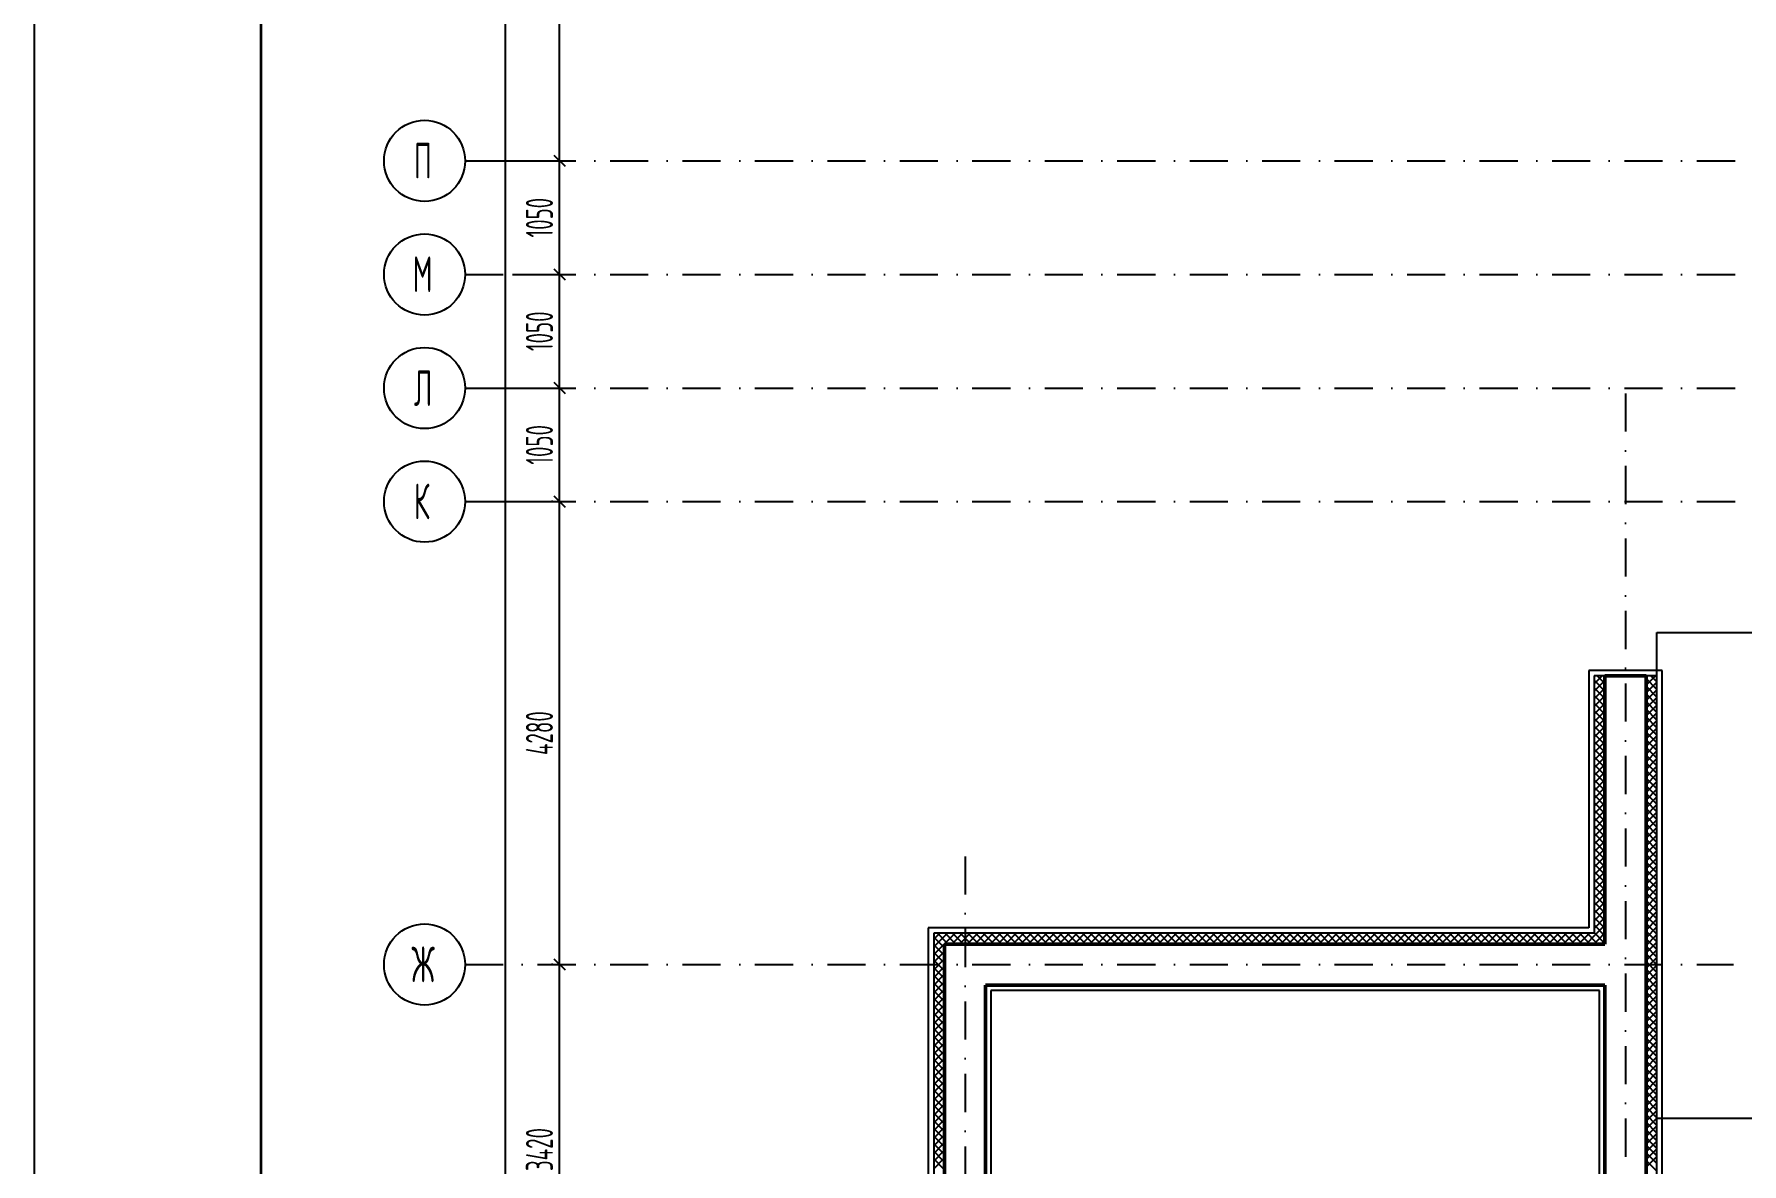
# Model space of a CAD drawing. Extents: x -1560602 to 321118, y -2308202 to -430103.
# Drawn here: x -1560602 to -1544803, y -2116617 to -2106174 of the extents above; entities that cross this region are included whole.
import ezdxf

# ---------------------------------------------------------------- set-up
doc = ezdxf.new("R2010")
doc.units = 0
doc.header["$MEASUREMENT"] = 0
doc.header["$PDSIZE"] = -5
doc.linetypes.add('Dot & Dashed', pattern=[670.277762, 352.777767, -176.388884, 0, -141.111112])
doc.linetypes.add('Штрихпунктирная', pattern=[0.670278, 0.352778, -0.176389, 0, -0.141111])
doc.layers.get('0').update_dxf_attribs({"color": 255, "linetype": 'CONTINUOUS'})
doc.layers.get('Defpoints').update_dxf_attribs({"linetype": 'CONTINUOUS'})
for name, color, linetype in [('Оси', 253, 'Dot & Dashed'), ('отделка', 240, 'CONTINUOUS'), ('РАЗМЕРЫ', 255, 'CONTINUOUS'), ('Утеплитель', 6, 'CONTINUOUS')]:
    doc.layers.add(name, color=color, linetype=linetype)
doc.layers.add('стены', color=5, linetype='CONTINUOUS', lineweight=50)
doc.styles.add('GOST 2.304', font='CS_Gost2304.shx', dxfattribs={"width": 0.7})
doc.styles.get("Standard").update_dxf_attribs({"font": 'spds.shx', "width": 0.7, "height": 250})
doc.styles.add('СГЕНЕРИР_СТИЛЬ_1', font='')
doc.styles.get('СГЕНЕРИР_СТИЛЬ_1').set_extended_font_data('GOST_type_A')
doc.dimstyles.new('SPDS', dxfattribs={"dimscale": 100, "dimtxt": 2.5, "dimasz": 1, "dimexe": 0.75, "dimexo": 0.625, "dimtad": 1, "dimdec": 0, "dimtxsty": 'GOST 2.304', "dimblk": 'OBLIQUE', "dimcen": 2.5, "dimdle": 1, "dimadec": 0, "dimazin": 2, "dimtfac": 0.75, "dimtdec": 0, "dimtmove": 0, "dimatfit": 0, "dimfxl": 1, "dimtolj": 1, "dimarcsym": 1})

# ---------------------------------------------------------------- blocks, each defined once
blk = doc.blocks.new('_Oblique')
at = {"color": 0, "linetype": 'ByBlock', "lineweight": -2}
blk.add_line((-0.5, -0.5), (0.5, 0.5), dxfattribs=at)
blk = doc.blocks.new('*D344')
at = {"layer": 'Defpoints', "color": 0, "transparency": 16777216}
for p in [(-1555740, -2114775), (-1555740, -2114775), (-1555740, -2118195)]:
    blk.add_point(p, dxfattribs=at)
at = {"layer": 'РАЗМЕРЫ', "color": 0, "lineweight": -2, "transparency": 16777216}
for p, q in [((-1555740, -2118295), (-1555740, -2114675)), ((-1555802, -2114775), (-1555815, -2114775)), ((-1555802, -2118195), (-1555815, -2118195))]:
    blk.add_line(p, q, dxfattribs=at)
at = {"layer": 'РАЗМЕРЫ', "color": 0, "lineweight": -2, "transparency": 16777216, "xscale": 100, "yscale": 100, "zscale": 100}
for p, rotation in [((-1555740, -2114775), 90), ((-1555740, -2118195), 270)]:
    blk.add_blockref('_Oblique', p, dxfattribs=dict(at, rotation=rotation))
at = {"layer": 'РАЗМЕРЫ', "color": 0, "transparency": 16777216, "insert": (-1555927, -2116485), "char_height": 250, "attachment_point": 5, "rotation": 90, "style": 'GOST 2.304'}
blk.add_mtext('\\A1;3420', dxfattribs=at)
blk = doc.blocks.new('*D345')
at = {"layer": 'Defpoints', "color": 0, "transparency": 16777216}
for p in [(-1555740, -2110495), (-1555740, -2110495), (-1555740, -2114775)]:
    blk.add_point(p, dxfattribs=at)
at = {"layer": 'РАЗМЕРЫ', "color": 0, "lineweight": -2, "transparency": 16777216}
for p, q in [((-1555740, -2114875), (-1555740, -2110395)), ((-1555802, -2110495), (-1555815, -2110495)), ((-1555802, -2114775), (-1555815, -2114775))]:
    blk.add_line(p, q, dxfattribs=at)
at = {"layer": 'РАЗМЕРЫ', "color": 0, "lineweight": -2, "transparency": 16777216, "xscale": 100, "yscale": 100, "zscale": 100}
for p, rotation in [((-1555740, -2110495), 90), ((-1555740, -2114775), 270)]:
    blk.add_blockref('_Oblique', p, dxfattribs=dict(at, rotation=rotation))
at = {"layer": 'РАЗМЕРЫ', "color": 0, "transparency": 16777216, "insert": (-1555927, -2112635), "char_height": 250, "attachment_point": 5, "rotation": 90, "style": 'GOST 2.304'}
blk.add_mtext('\\A1;4280', dxfattribs=at)
blk = doc.blocks.new('*D346')
at = {"layer": 'Defpoints', "color": 0, "transparency": 16777216}
for p in [(-1556240, -2076465), (-1556240, -2076465), (-1556240, -2127925)]:
    blk.add_point(p, dxfattribs=at)
at = {"layer": 'РАЗМЕРЫ', "color": 0, "lineweight": -2, "transparency": 16777216}
for p, q in [((-1556240, -2128025), (-1556240, -2076365)), ((-1556177, -2076465), (-1556165, -2076465)), ((-1556302, -2127925), (-1556315, -2127925))]:
    blk.add_line(p, q, dxfattribs=at)
at = {"layer": 'РАЗМЕРЫ', "color": 0, "lineweight": -2, "transparency": 16777216, "xscale": 100, "yscale": 100, "zscale": 100}
for p, rotation in [((-1556240, -2076465), 90), ((-1556240, -2127925), 270)]:
    blk.add_blockref('_Oblique', p, dxfattribs=dict(at, rotation=rotation))
at = {"layer": 'РАЗМЕРЫ', "color": 0, "transparency": 16777216, "insert": (-1556427, -2102195), "char_height": 250, "attachment_point": 5, "rotation": 90, "style": 'GOST 2.304'}
blk.add_mtext('\\A1;51460', dxfattribs=at)
blk = doc.blocks.new('*D347')
at = {"layer": 'Defpoints', "color": 0, "transparency": 16777216}
for p in [(-1556614, -2109445), (-1555740, -2109445), (-1556614, -2110495)]:
    blk.add_point(p, dxfattribs=at)
at = {"layer": 'отделка', "color": 0, "lineweight": -2, "transparency": 16777216}
for p, q in [((-1556552, -2109445), (-1555665, -2109445)), ((-1555740, -2110595), (-1555740, -2109345)), ((-1556552, -2110495), (-1555665, -2110495))]:
    blk.add_line(p, q, dxfattribs=at)
at = {"layer": 'отделка', "color": 0, "lineweight": -2, "transparency": 16777216, "xscale": 100, "yscale": 100, "zscale": 100}
for p, rotation in [((-1555740, -2109445), 90), ((-1555740, -2110495), 270)]:
    blk.add_blockref('_Oblique', p, dxfattribs=dict(at, rotation=rotation))
at = {"layer": 'отделка', "color": 0, "transparency": 16777216, "insert": (-1555927, -2109970), "char_height": 250, "attachment_point": 5, "rotation": 90, "style": 'GOST 2.304'}
blk.add_mtext('\\A1;1050', dxfattribs=at)
blk = doc.blocks.new('*D348')
at = {"layer": 'Defpoints', "color": 0, "transparency": 16777216}
for p in [(-1556240, -2108395), (-1555740, -2108395), (-1556240, -2109445)]:
    blk.add_point(p, dxfattribs=at)
at = {"layer": 'отделка', "color": 0, "lineweight": -2, "transparency": 16777216}
for p, q in [((-1555740, -2109545), (-1555740, -2108295)), ((-1556177, -2108395), (-1555665, -2108395)), ((-1556177, -2109445), (-1555665, -2109445))]:
    blk.add_line(p, q, dxfattribs=at)
at = {"layer": 'отделка', "color": 0, "lineweight": -2, "transparency": 16777216, "xscale": 100, "yscale": 100, "zscale": 100}
for p, rotation in [((-1555740, -2108395), 90), ((-1555740, -2109445), 270)]:
    blk.add_blockref('_Oblique', p, dxfattribs=dict(at, rotation=rotation))
at = {"layer": 'отделка', "color": 0, "transparency": 16777216, "insert": (-1555927, -2108920), "char_height": 250, "attachment_point": 5, "rotation": 90, "style": 'GOST 2.304'}
blk.add_mtext('\\A1;1050', dxfattribs=at)
blk = doc.blocks.new('*D349')
at = {"layer": 'Defpoints', "color": 0, "transparency": 16777216}
for p in [(-1556240, -2107345), (-1555740, -2107345), (-1556240, -2108395)]:
    blk.add_point(p, dxfattribs=at)
at = {"layer": 'отделка', "color": 0, "lineweight": -2, "transparency": 16777216}
for p, q in [((-1555740, -2108495), (-1555740, -2107245)), ((-1556177, -2107345), (-1555665, -2107345)), ((-1556177, -2108395), (-1555665, -2108395))]:
    blk.add_line(p, q, dxfattribs=at)
at = {"layer": 'отделка', "color": 0, "lineweight": -2, "transparency": 16777216, "xscale": 100, "yscale": 100, "zscale": 100}
for p, rotation in [((-1555740, -2107345), 90), ((-1555740, -2108395), 270)]:
    blk.add_blockref('_Oblique', p, dxfattribs=dict(at, rotation=rotation))
at = {"layer": 'отделка', "color": 0, "transparency": 16777216, "insert": (-1555927, -2107870), "char_height": 250, "attachment_point": 5, "rotation": 90, "style": 'GOST 2.304'}
blk.add_mtext('\\A1;1050', dxfattribs=at)
blk = doc.blocks.new('*D350')
at = {"layer": 'Defpoints', "color": 0, "transparency": 16777216}
for p in [(-1556614, -2076465), (-1555740, -2076465), (-1556614, -2107345)]:
    blk.add_point(p, dxfattribs=at)
at = {"layer": 'отделка', "color": 0, "lineweight": -2, "transparency": 16777216}
for p, q in [((-1556552, -2076465), (-1555665, -2076465)), ((-1555740, -2107445), (-1555740, -2076365)), ((-1556552, -2107345), (-1555665, -2107345))]:
    blk.add_line(p, q, dxfattribs=at)
at = {"layer": 'отделка', "color": 0, "lineweight": -2, "transparency": 16777216, "xscale": 100, "yscale": 100, "zscale": 100}
for p, rotation in [((-1555740, -2076465), 90), ((-1555740, -2107345), 270)]:
    blk.add_blockref('_Oblique', p, dxfattribs=dict(at, rotation=rotation))
at = {"layer": 'отделка', "color": 0, "transparency": 16777216, "insert": (-1555927, -2091905), "char_height": 250, "attachment_point": 5, "rotation": 90, "style": 'GOST 2.304'}
blk.add_mtext('\\A1;30880', dxfattribs=at)

msp = doc.modelspace()

# ---------------------------------------------------------------- linework, layer by layer
at = {"color": 0, "lineweight": 35, "ltscale": 100}
msp.add_line((-1558501.6, -2146617.3), (-1558501.6, -2073990.4), dxfattribs=at)
at = {"color": 0, "ltscale": 100}
for p, q in [((-1545589.3, -2112104.8), (-1545589.3, -2111704.8)), ((-1545589.3, -2111704.8), (-1541869.3, -2111704.8)), ((-1545589.3, -2112054.8), (-1546219.3, -2112054.8)), ((-1546219.3, -2112054.8), (-1546219.3, -2114434.8)), ((-1545539.3, -2112054.8), (-1545589.3, -2112054.8)), ((-1545539.3, -2124514.8), (-1545539.3, -2112054.8)), ((-1546219.3, -2114434.8), (-1552329.3, -2114434.8)), ((-1552329.3, -2114434.8), (-1552329.3, -2124514.8)), ((-1546119.3, -2115014.8), (-1551749.3, -2115014.8)), ((-1551749.3, -2115014.8), (-1551749.3, -2123934.8)), ((-1546119.3, -2123934.8), (-1546119.3, -2115014.8)), ((-1545589.3, -2116194.8), (-1541869.3, -2116194.8))]:
    msp.add_line(p, q, dxfattribs=at)
at = {"layer": 'Defpoints', "color": 0, "linetype": 'Continuous', "ltscale": 100}
msp.add_line((-1560601.6, -2073490.4), (-1560601.6, -2147148.6), dxfattribs=at)
at = {"layer": 'Оси', "color": 0, "linetype": 'Штрихпунктирная', "lineweight": -3, "ltscale": 1000}
for p, q in [((-1556614.6, -2107344.8), (-1508549.3, -2107344.8)), ((-1556614.6, -2108394.8), (-1497159.3, -2108394.8)), ((-1556614.6, -2109444.8), (-1497159.3, -2109444.8)), ((-1545879.3, -2109494.8), (-1545879.3, -2132549.8)), ((-1556614.6, -2110494.8), (-1497159.3, -2110494.8)), ((-1551989.3, -2113774.8), (-1551989.3, -2132549.8)), ((-1556614.6, -2114774.8), (-1544879.3, -2114774.8))]:
    msp.add_line(p, q, dxfattribs=at)
at = {"layer": 'Оси', "color": 0, "linetype": 'Continuous', "ltscale": 100}
for centre in [(-1556989.5, -2107344.8), (-1556989.5, -2108394.8), (-1556989.5, -2109444.8), (-1556989.5, -2110494.8), (-1556989.6, -2114774.8)]:
    msp.add_circle(centre, 375, dxfattribs=at)
at = {"layer": 'стены', "color": 0, "ltscale": 100}
for p, q in [((-1546069.3, -2112274.8), (-1546069.3, -2112104.8)), ((-1545689.3, -2112104.8), (-1546069.3, -2112104.8)), ((-1545689.3, -2112274.8), (-1545689.3, -2112104.8)), ((-1546069.3, -2112274.8), (-1546069.3, -2114584.8)), ((-1545689.3, -2114964.8), (-1545689.3, -2112274.8)), ((-1546459.3, -2114584.8), (-1552179.3, -2114584.8)), ((-1552179.3, -2114584.8), (-1552179.3, -2124364.8)), ((-1546069.3, -2114584.8), (-1546459.3, -2114584.8)), ((-1551799.3, -2114964.8), (-1546459.3, -2114964.8)), ((-1551799.3, -2120824.8), (-1551799.3, -2114964.8)), ((-1546459.3, -2114964.8), (-1546069.3, -2114964.8)), ((-1546069.3, -2114964.8), (-1546069.3, -2116444.8)), ((-1545689.3, -2116444.8), (-1545689.3, -2114964.8)), ((-1546069.3, -2116444.8), (-1546069.3, -2119034.8)), ((-1545689.3, -2119034.8), (-1545689.3, -2116444.8))]:
    msp.add_line(p, q, dxfattribs=at)
at = {"layer": 'Утеплитель', "color": 0, "ltscale": 100}
for p, q in [((-1546169.3, -2112104.8), (-1546169.3, -2112274.8)), ((-1546069.3, -2112104.8), (-1546169.3, -2112104.8)), ((-1546169.3, -2112107.5), (-1546166.6, -2112104.8)), ((-1546169.3, -2112178.2), (-1546095.9, -2112104.8)), ((-1546069.3, -2112246.3), (-1546169.3, -2112146.3)), ((-1546169.3, -2112248.9), (-1546069.3, -2112148.9)), ((-1546069.3, -2112175.6), (-1546140.1, -2112104.8)), ((-1546069.3, -2112104.9), (-1546069.4, -2112104.8)), ((-1545589.3, -2112104.8), (-1545689.3, -2112104.8)), ((-1545689.3, -2112122.5), (-1545671.7, -2112104.8)), ((-1545689.3, -2112193.2), (-1545600.9, -2112104.8)), ((-1545589.3, -2112231.3), (-1545689.3, -2112131.3)), ((-1545689.3, -2112263.9), (-1545589.3, -2112163.9)), ((-1545589.3, -2112160.6), (-1545645.2, -2112104.8)), ((-1545589.3, -2120734.8), (-1545589.3, -2112104.8)), ((-1545589.3, -2112274.8), (-1545589.3, -2112104.8)), ((-1546111.5, -2112274.8), (-1546169.3, -2112217)), ((-1546169.3, -2112274.8), (-1546169.3, -2114484.8)), ((-1546169.3, -2112319.6), (-1546124.5, -2112274.8)), ((-1546069.3, -2112387.7), (-1546169.3, -2112287.7)), ((-1546169.3, -2112390.3), (-1546069.3, -2112290.3)), ((-1546124.5, -2112274.8), (-1546069.3, -2112219.6)), ((-1546069.3, -2112317), (-1546111.5, -2112274.8)), ((-1545589.3, -2112302.1), (-1545689.3, -2112202.1)), ((-1545689.3, -2112334.6), (-1545589.3, -2112234.6)), ((-1545589.3, -2112372.8), (-1545689.3, -2112272.8)), ((-1545689.3, -2112405.3), (-1545589.3, -2112305.3)), ((-1546069.3, -2112458.5), (-1546169.3, -2112358.5)), ((-1546169.3, -2112461), (-1546069.3, -2112361)), ((-1546069.3, -2112529.2), (-1546169.3, -2112429.2)), ((-1546169.3, -2112531.8), (-1546069.3, -2112431.8)), ((-1545589.3, -2112443.5), (-1545689.3, -2112343.5)), ((-1545689.3, -2112476), (-1545589.3, -2112376)), ((-1545589.3, -2112514.2), (-1545689.3, -2112414.2)), ((-1545689.3, -2112546.7), (-1545589.3, -2112446.7)), ((-1545589.3, -2112584.9), (-1545689.3, -2112484.9)), ((-1546069.3, -2112599.9), (-1546169.3, -2112499.9)), ((-1546169.3, -2112602.5), (-1546069.3, -2112502.5)), ((-1546069.3, -2112670.6), (-1546169.3, -2112570.6)), ((-1546169.3, -2112673.2), (-1546069.3, -2112573.2)), ((-1546069.3, -2112741.3), (-1546169.3, -2112641.3)), ((-1546169.3, -2112743.9), (-1546069.3, -2112643.9)), ((-1545689.3, -2112617.4), (-1545589.3, -2112517.4)), ((-1545589.3, -2112655.6), (-1545689.3, -2112555.6)), ((-1545689.3, -2112688.1), (-1545589.3, -2112588.1)), ((-1545589.3, -2112726.3), (-1545689.3, -2112626.3)), ((-1546069.3, -2112812), (-1546169.3, -2112712)), ((-1546169.3, -2112814.6), (-1546069.3, -2112714.6)), ((-1546069.3, -2112882.7), (-1546169.3, -2112782.7)), ((-1546169.3, -2112885.3), (-1546069.3, -2112785.3)), ((-1545689.3, -2112758.9), (-1545589.3, -2112658.9)), ((-1545589.3, -2112797), (-1545689.3, -2112697)), ((-1545689.3, -2112829.6), (-1545589.3, -2112729.6)), ((-1545589.3, -2112867.7), (-1545689.3, -2112767.7)), ((-1545689.3, -2112900.3), (-1545589.3, -2112800.3)), ((-1546069.3, -2112953.4), (-1546169.3, -2112853.4)), ((-1546169.3, -2112956), (-1546069.3, -2112856)), ((-1546069.3, -2113024.1), (-1546169.3, -2112924.1)), ((-1546169.3, -2113026.7), (-1546069.3, -2112926.7)), ((-1545589.3, -2112938.5), (-1545689.3, -2112838.5)), ((-1545689.3, -2112971), (-1545589.3, -2112871)), ((-1545589.3, -2113009.2), (-1545689.3, -2112909.2)), ((-1545689.3, -2113041.7), (-1545589.3, -2112941.7)), ((-1546069.3, -2113094.9), (-1546169.3, -2112994.9)), ((-1546169.3, -2113097.4), (-1546069.3, -2112997.4)), ((-1546069.3, -2113165.6), (-1546169.3, -2113065.6)), ((-1546169.3, -2113168.1), (-1546069.3, -2113068.1)), ((-1545589.3, -2113079.9), (-1545689.3, -2112979.9)), ((-1545689.3, -2113112.4), (-1545589.3, -2113012.4)), ((-1545589.3, -2113150.6), (-1545689.3, -2113050.6)), ((-1545689.3, -2113183.1), (-1545589.3, -2113083.1)), ((-1546069.3, -2113236.3), (-1546169.3, -2113136.3)), ((-1546169.3, -2113238.9), (-1546069.3, -2113138.9)), ((-1546069.3, -2113307), (-1546169.3, -2113207)), ((-1546169.3, -2113309.6), (-1546069.3, -2113209.6)), ((-1545589.3, -2113221.3), (-1545689.3, -2113121.3)), ((-1545689.3, -2113253.8), (-1545589.3, -2113153.8)), ((-1545589.3, -2113292), (-1545689.3, -2113192)), ((-1545689.3, -2113324.5), (-1545589.3, -2113224.5)), ((-1545589.3, -2113362.7), (-1545689.3, -2113262.7)), ((-1546069.3, -2113377.7), (-1546169.3, -2113277.7)), ((-1546169.3, -2113380.3), (-1546069.3, -2113280.3)), ((-1546069.3, -2113448.4), (-1546169.3, -2113348.4)), ((-1546169.3, -2113451), (-1546069.3, -2113351)), ((-1546069.3, -2113519.1), (-1546169.3, -2113419.1)), ((-1546169.3, -2113521.7), (-1546069.3, -2113421.7)), ((-1545689.3, -2113395.3), (-1545589.3, -2113295.3)), ((-1545589.3, -2113433.4), (-1545689.3, -2113333.4)), ((-1545689.3, -2113466), (-1545589.3, -2113366)), ((-1545589.3, -2113504.1), (-1545689.3, -2113404.1)), ((-1546069.3, -2113589.8), (-1546169.3, -2113489.8)), ((-1546169.3, -2113592.4), (-1546069.3, -2113492.4)), ((-1546069.3, -2113660.5), (-1546169.3, -2113560.5)), ((-1546169.3, -2113663.1), (-1546069.3, -2113563.1)), ((-1545689.3, -2113536.7), (-1545589.3, -2113436.7)), ((-1545589.3, -2113574.9), (-1545689.3, -2113474.9)), ((-1545689.3, -2113607.4), (-1545589.3, -2113507.4)), ((-1545589.3, -2113645.6), (-1545689.3, -2113545.6)), ((-1545689.3, -2113678.1), (-1545589.3, -2113578.1)), ((-1546069.3, -2113731.2), (-1546169.3, -2113631.2)), ((-1546169.3, -2113733.8), (-1546069.3, -2113633.8)), ((-1546069.3, -2113802), (-1546169.3, -2113702)), ((-1546169.3, -2113804.5), (-1546069.3, -2113704.5)), ((-1545589.3, -2113716.3), (-1545689.3, -2113616.3)), ((-1545689.3, -2113748.8), (-1545589.3, -2113648.8)), ((-1545589.3, -2113787), (-1545689.3, -2113687)), ((-1545689.3, -2113819.5), (-1545589.3, -2113719.5)), ((-1546069.3, -2113872.7), (-1546169.3, -2113772.7)), ((-1546169.3, -2113875.3), (-1546069.3, -2113775.3)), ((-1546069.3, -2113943.4), (-1546169.3, -2113843.4)), ((-1546169.3, -2113946), (-1546069.3, -2113846)), ((-1545589.3, -2113857.7), (-1545689.3, -2113757.7)), ((-1545689.3, -2113890.2), (-1545589.3, -2113790.2)), ((-1545589.3, -2113928.4), (-1545689.3, -2113828.4)), ((-1545689.3, -2113960.9), (-1545589.3, -2113860.9)), ((-1545589.3, -2113999.1), (-1545689.3, -2113899.1)), ((-1546069.3, -2114014.1), (-1546169.3, -2113914.1)), ((-1546169.3, -2114016.7), (-1546069.3, -2113916.7)), ((-1546069.3, -2114084.8), (-1546169.3, -2113984.8)), ((-1546169.3, -2114087.4), (-1546069.3, -2113987.4)), ((-1546069.3, -2114155.5), (-1546169.3, -2114055.5)), ((-1546169.3, -2114158.1), (-1546069.3, -2114058.1)), ((-1545689.3, -2114031.7), (-1545589.3, -2113931.7)), ((-1545589.3, -2114069.8), (-1545689.3, -2113969.8)), ((-1545689.3, -2114102.4), (-1545589.3, -2114002.4)), ((-1545589.3, -2114140.5), (-1545689.3, -2114040.5)), ((-1546069.3, -2114226.2), (-1546169.3, -2114126.2)), ((-1546169.3, -2114228.8), (-1546069.3, -2114128.8)), ((-1546069.3, -2114296.9), (-1546169.3, -2114196.9)), ((-1546169.3, -2114299.5), (-1546069.3, -2114199.5)), ((-1545689.3, -2114173.1), (-1545589.3, -2114073.1)), ((-1545589.3, -2114211.2), (-1545689.3, -2114111.2)), ((-1545689.3, -2114243.8), (-1545589.3, -2114143.8)), ((-1545589.3, -2114282), (-1545689.3, -2114182)), ((-1545689.3, -2114314.5), (-1545589.3, -2114214.5)), ((-1546069.3, -2114367.6), (-1546169.3, -2114267.6)), ((-1546169.3, -2114370.2), (-1546069.3, -2114270.2)), ((-1546069.3, -2114438.4), (-1546169.3, -2114338.4)), ((-1546169.3, -2114440.9), (-1546069.3, -2114340.9)), ((-1545589.3, -2114352.7), (-1545689.3, -2114252.7)), ((-1545689.3, -2114385.2), (-1545589.3, -2114285.2)), ((-1545589.3, -2114423.4), (-1545689.3, -2114323.4)), ((-1545689.3, -2114455.9), (-1545589.3, -2114355.9)), ((-1546169.3, -2114484.8), (-1552279.3, -2114484.8)), ((-1552279.3, -2114484.8), (-1552279.3, -2124464.8)), ((-1552279.3, -2114540.5), (-1552251.4, -2114512.7)), ((-1552179.3, -2114621.6), (-1552279.3, -2114521.6)), ((-1552251.4, -2114512.7), (-1552223.6, -2114484.8)), ((-1552145.4, -2114584.8), (-1552245.4, -2114484.8)), ((-1552216.1, -2114548), (-1552152.9, -2114484.8)), ((-1552180.7, -2114583.4), (-1552082.2, -2114484.8)), ((-1552074.7, -2114584.8), (-1552174.7, -2114484.8)), ((-1552111.4, -2114584.8), (-1552011.4, -2114484.8)), ((-1552004, -2114584.8), (-1552104, -2114484.8)), ((-1552040.7, -2114584.8), (-1551940.7, -2114484.8)), ((-1551933.3, -2114584.8), (-1552033.3, -2114484.8)), ((-1551970, -2114584.8), (-1551870, -2114484.8)), ((-1551862.6, -2114584.8), (-1551962.6, -2114484.8)), ((-1551899.3, -2114584.8), (-1551799.3, -2114484.8)), ((-1551791.9, -2114584.8), (-1551891.9, -2114484.8)), ((-1551828.6, -2114584.8), (-1551728.6, -2114484.8)), ((-1551721.1, -2114584.8), (-1551821.1, -2114484.8)), ((-1551757.9, -2114584.8), (-1551657.9, -2114484.8)), ((-1551650.4, -2114584.8), (-1551750.4, -2114484.8)), ((-1551687.2, -2114584.8), (-1551587.2, -2114484.8)), ((-1551579.7, -2114584.8), (-1551679.7, -2114484.8)), ((-1551616.5, -2114584.8), (-1551516.5, -2114484.8)), ((-1551509, -2114584.8), (-1551609, -2114484.8)), ((-1551545.8, -2114584.8), (-1551445.8, -2114484.8)), ((-1551438.3, -2114584.8), (-1551538.3, -2114484.8)), ((-1551475.1, -2114584.8), (-1551375.1, -2114484.8)), ((-1551367.6, -2114584.8), (-1551467.6, -2114484.8)), ((-1551404.3, -2114584.8), (-1551304.3, -2114484.8)), ((-1551296.9, -2114584.8), (-1551396.9, -2114484.8)), ((-1551333.6, -2114584.8), (-1551233.6, -2114484.8)), ((-1551226.2, -2114584.8), (-1551326.2, -2114484.8)), ((-1551262.9, -2114584.8), (-1551162.9, -2114484.8)), ((-1551155.5, -2114584.8), (-1551255.5, -2114484.8)), ((-1551192.2, -2114584.8), (-1551092.2, -2114484.8)), ((-1551084.7, -2114584.8), (-1551184.7, -2114484.8)), ((-1551121.5, -2114584.8), (-1551021.5, -2114484.8)), ((-1551014, -2114584.8), (-1551114, -2114484.8)), ((-1551050.8, -2114584.8), (-1550950.8, -2114484.8)), ((-1550943.3, -2114584.8), (-1551043.3, -2114484.8)), ((-1550980.1, -2114584.8), (-1550880.1, -2114484.8)), ((-1550872.6, -2114584.8), (-1550972.6, -2114484.8)), ((-1550909.4, -2114584.8), (-1550809.4, -2114484.8)), ((-1550801.9, -2114584.8), (-1550901.9, -2114484.8)), ((-1550838.7, -2114584.8), (-1550738.7, -2114484.8)), ((-1550731.2, -2114584.8), (-1550831.2, -2114484.8)), ((-1550767.9, -2114584.8), (-1550667.9, -2114484.8)), ((-1550660.5, -2114584.8), (-1550760.5, -2114484.8)), ((-1550697.2, -2114584.8), (-1550597.2, -2114484.8)), ((-1550589.8, -2114584.8), (-1550689.8, -2114484.8)), ((-1550626.5, -2114584.8), (-1550526.5, -2114484.8)), ((-1550519.1, -2114584.8), (-1550619.1, -2114484.8)), ((-1550555.8, -2114584.8), (-1550455.8, -2114484.8)), ((-1550448.4, -2114584.8), (-1550548.4, -2114484.8)), ((-1550485.1, -2114584.8), (-1550385.1, -2114484.8)), ((-1550377.6, -2114584.8), (-1550477.6, -2114484.8)), ((-1550414.4, -2114584.8), (-1550314.4, -2114484.8)), ((-1550306.9, -2114584.8), (-1550406.9, -2114484.8)), ((-1550343.7, -2114584.8), (-1550243.7, -2114484.8)), ((-1550236.2, -2114584.8), (-1550336.2, -2114484.8)), ((-1550273, -2114584.8), (-1550173, -2114484.8)), ((-1550165.5, -2114584.8), (-1550265.5, -2114484.8)), ((-1550202.3, -2114584.8), (-1550102.3, -2114484.8)), ((-1550094.8, -2114584.8), (-1550194.8, -2114484.8)), ((-1550131.6, -2114584.8), (-1550031.6, -2114484.8)), ((-1550024.1, -2114584.8), (-1550124.1, -2114484.8)), ((-1550060.8, -2114584.8), (-1549960.8, -2114484.8)), ((-1549953.4, -2114584.8), (-1550053.4, -2114484.8)), ((-1549990.1, -2114584.8), (-1549890.1, -2114484.8)), ((-1549882.7, -2114584.8), (-1549982.7, -2114484.8)), ((-1549919.4, -2114584.8), (-1549819.4, -2114484.8)), ((-1549812, -2114584.8), (-1549912, -2114484.8)), ((-1549848.7, -2114584.8), (-1549748.7, -2114484.8)), ((-1549741.2, -2114584.8), (-1549841.2, -2114484.8)), ((-1549778, -2114584.8), (-1549678, -2114484.8)), ((-1549670.5, -2114584.8), (-1549770.5, -2114484.8)), ((-1549707.3, -2114584.8), (-1549607.3, -2114484.8)), ((-1549599.8, -2114584.8), (-1549699.8, -2114484.8)), ((-1549636.6, -2114584.8), (-1549536.6, -2114484.8)), ((-1549529.1, -2114584.8), (-1549629.1, -2114484.8)), ((-1549565.9, -2114584.8), (-1549465.9, -2114484.8)), ((-1549458.4, -2114584.8), (-1549558.4, -2114484.8)), ((-1549495.2, -2114584.8), (-1549395.2, -2114484.8)), ((-1549387.7, -2114584.8), (-1549487.7, -2114484.8)), ((-1549424.4, -2114584.8), (-1549324.4, -2114484.8)), ((-1549317, -2114584.8), (-1549417, -2114484.8)), ((-1549353.7, -2114584.8), (-1549253.7, -2114484.8)), ((-1549246.3, -2114584.8), (-1549346.3, -2114484.8)), ((-1549283, -2114584.8), (-1549183, -2114484.8)), ((-1549175.6, -2114584.8), (-1549275.6, -2114484.8)), ((-1549212.3, -2114584.8), (-1549112.3, -2114484.8)), ((-1549104.8, -2114584.8), (-1549204.8, -2114484.8)), ((-1549141.6, -2114584.8), (-1549041.6, -2114484.8)), ((-1549034.1, -2114584.8), (-1549134.1, -2114484.8)), ((-1549070.9, -2114584.8), (-1548970.9, -2114484.8)), ((-1548963.4, -2114584.8), (-1549063.4, -2114484.8)), ((-1549000.2, -2114584.8), (-1548900.2, -2114484.8)), ((-1548892.7, -2114584.8), (-1548992.7, -2114484.8)), ((-1548929.5, -2114584.8), (-1548829.5, -2114484.8)), ((-1548822, -2114584.8), (-1548922, -2114484.8)), ((-1548858.8, -2114584.8), (-1548758.8, -2114484.8)), ((-1548751.3, -2114584.8), (-1548851.3, -2114484.8)), ((-1548788, -2114584.8), (-1548688, -2114484.8)), ((-1548680.6, -2114584.8), (-1548780.6, -2114484.8)), ((-1548717.3, -2114584.8), (-1548617.3, -2114484.8)), ((-1548609.9, -2114584.8), (-1548709.9, -2114484.8)), ((-1548646.6, -2114584.8), (-1548546.6, -2114484.8)), ((-1548539.2, -2114584.8), (-1548639.2, -2114484.8)), ((-1548575.9, -2114584.8), (-1548475.9, -2114484.8)), ((-1548468.5, -2114584.8), (-1548568.5, -2114484.8)), ((-1548505.2, -2114584.8), (-1548405.2, -2114484.8)), ((-1548397.7, -2114584.8), (-1548497.7, -2114484.8)), ((-1548434.5, -2114584.8), (-1548334.5, -2114484.8)), ((-1548327, -2114584.8), (-1548427, -2114484.8)), ((-1548363.8, -2114584.8), (-1548263.8, -2114484.8)), ((-1548256.3, -2114584.8), (-1548356.3, -2114484.8)), ((-1548293.1, -2114584.8), (-1548193.1, -2114484.8)), ((-1548185.6, -2114584.8), (-1548285.6, -2114484.8)), ((-1548222.4, -2114584.8), (-1548122.4, -2114484.8)), ((-1548114.9, -2114584.8), (-1548214.9, -2114484.8)), ((-1548151.7, -2114584.8), (-1548051.7, -2114484.8)), ((-1548044.2, -2114584.8), (-1548144.2, -2114484.8)), ((-1548080.9, -2114584.8), (-1547980.9, -2114484.8)), ((-1547973.5, -2114584.8), (-1548073.5, -2114484.8)), ((-1548010.2, -2114584.8), (-1547910.2, -2114484.8)), ((-1547902.8, -2114584.8), (-1548002.8, -2114484.8)), ((-1547939.5, -2114584.8), (-1547839.5, -2114484.8)), ((-1547832.1, -2114584.8), (-1547932.1, -2114484.8)), ((-1547868.8, -2114584.8), (-1547768.8, -2114484.8)), ((-1547761.3, -2114584.8), (-1547861.3, -2114484.8)), ((-1547798.1, -2114584.8), (-1547698.1, -2114484.8)), ((-1547690.6, -2114584.8), (-1547790.6, -2114484.8)), ((-1547727.4, -2114584.8), (-1547627.4, -2114484.8)), ((-1547619.9, -2114584.8), (-1547719.9, -2114484.8)), ((-1547656.7, -2114584.8), (-1547556.7, -2114484.8)), ((-1547549.2, -2114584.8), (-1547649.2, -2114484.8)), ((-1547586, -2114584.8), (-1547486, -2114484.8)), ((-1547478.5, -2114584.8), (-1547578.5, -2114484.8)), ((-1547515.3, -2114584.8), (-1547415.3, -2114484.8)), ((-1547407.8, -2114584.8), (-1547507.8, -2114484.8)), ((-1547444.5, -2114584.8), (-1547344.5, -2114484.8)), ((-1547337.1, -2114584.8), (-1547437.1, -2114484.8)), ((-1547373.8, -2114584.8), (-1547273.8, -2114484.8)), ((-1547266.4, -2114584.8), (-1547366.4, -2114484.8)), ((-1547303.1, -2114584.8), (-1547203.1, -2114484.8)), ((-1547195.7, -2114584.8), (-1547295.7, -2114484.8)), ((-1547232.4, -2114584.8), (-1547132.4, -2114484.8)), ((-1547124.9, -2114584.8), (-1547224.9, -2114484.8)), ((-1547161.7, -2114584.8), (-1547061.7, -2114484.8)), ((-1547054.2, -2114584.8), (-1547154.2, -2114484.8)), ((-1547091, -2114584.8), (-1546991, -2114484.8)), ((-1546983.5, -2114584.8), (-1547083.5, -2114484.8)), ((-1547020.3, -2114584.8), (-1546920.3, -2114484.8)), ((-1546912.8, -2114584.8), (-1547012.8, -2114484.8)), ((-1546949.6, -2114584.8), (-1546849.6, -2114484.8)), ((-1546842.1, -2114584.8), (-1546942.1, -2114484.8)), ((-1546878.9, -2114584.8), (-1546778.9, -2114484.8)), ((-1546771.4, -2114584.8), (-1546871.4, -2114484.8)), ((-1546808.1, -2114584.8), (-1546708.1, -2114484.8)), ((-1546700.7, -2114584.8), (-1546800.7, -2114484.8)), ((-1546737.4, -2114584.8), (-1546637.4, -2114484.8)), ((-1546630, -2114584.8), (-1546730, -2114484.8)), ((-1546666.7, -2114584.8), (-1546566.7, -2114484.8)), ((-1546559.3, -2114584.8), (-1546659.3, -2114484.8)), ((-1546596, -2114584.8), (-1546496, -2114484.8)), ((-1546488.6, -2114584.8), (-1546588.6, -2114484.8)), ((-1546525.3, -2114584.8), (-1546425.3, -2114484.8)), ((-1546417.8, -2114584.8), (-1546517.8, -2114484.8)), ((-1546454.6, -2114584.8), (-1546354.6, -2114484.8)), ((-1546347.1, -2114584.8), (-1546447.1, -2114484.8)), ((-1546383.9, -2114584.8), (-1546283.9, -2114484.8)), ((-1546276.4, -2114584.8), (-1546376.4, -2114484.8)), ((-1546313.2, -2114584.8), (-1546213.2, -2114484.8)), ((-1546205.7, -2114584.8), (-1546305.7, -2114484.8)), ((-1546242.5, -2114584.8), (-1546155.9, -2114498.2)), ((-1546135, -2114584.8), (-1546235, -2114484.8)), ((-1546171.8, -2114584.8), (-1546120.5, -2114533.6)), ((-1546069.3, -2114509.1), (-1546169.3, -2114409.1)), ((-1546069.3, -2114579.8), (-1546169.3, -2114479.8)), ((-1546155.9, -2114498.2), (-1546069.3, -2114411.7)), ((-1546120.5, -2114533.6), (-1546069.3, -2114482.4)), ((-1545589.3, -2114494.1), (-1545689.3, -2114394.1)), ((-1545689.3, -2114526.6), (-1545589.3, -2114426.6)), ((-1545589.3, -2114564.8), (-1545689.3, -2114464.8)), ((-1545689.3, -2114597.3), (-1545589.3, -2114497.3)), ((-1545589.3, -2114635.5), (-1545689.3, -2114535.5)), ((-1552279.3, -2114611.2), (-1552216.1, -2114548)), ((-1552279.3, -2114682), (-1552180.7, -2114583.4)), ((-1552179.3, -2114692.3), (-1552279.3, -2114592.3)), ((-1552279.3, -2114752.7), (-1552179.3, -2114652.7)), ((-1552179.3, -2114763), (-1552279.3, -2114663)), ((-1546101, -2114584.8), (-1546085.2, -2114568.9)), ((-1546085.2, -2114568.9), (-1546069.3, -2114553.1)), ((-1545689.3, -2114668), (-1545589.3, -2114568)), ((-1545589.3, -2114706.2), (-1545689.3, -2114606.2)), ((-1545689.3, -2114738.8), (-1545589.3, -2114638.8)), ((-1545589.3, -2114776.9), (-1545689.3, -2114676.9)), ((-1552279.3, -2114823.4), (-1552179.3, -2114723.4)), ((-1552179.3, -2114833.7), (-1552279.3, -2114733.7)), ((-1552279.3, -2114894.1), (-1552179.3, -2114794.1)), ((-1552179.3, -2114904.4), (-1552279.3, -2114804.4)), ((-1545689.3, -2114809.5), (-1545589.3, -2114709.5)), ((-1545589.3, -2114847.6), (-1545689.3, -2114747.6)), ((-1545689.3, -2114880.2), (-1545589.3, -2114780.2)), ((-1545589.3, -2114918.4), (-1545689.3, -2114818.4)), ((-1545689.3, -2114950.9), (-1545589.3, -2114850.9)), ((-1552279.3, -2114964.8), (-1552179.3, -2114864.8)), ((-1552179.3, -2114975.2), (-1552279.3, -2114875.2)), ((-1552279.3, -2115035.5), (-1552179.3, -2114935.5)), ((-1552179.3, -2115045.9), (-1552279.3, -2114945.9)), ((-1552279.3, -2115106.2), (-1552179.3, -2115006.2)), ((-1545589.3, -2114989.1), (-1545689.3, -2114889.1)), ((-1545689.3, -2115021.6), (-1545589.3, -2114921.6)), ((-1545589.3, -2115059.8), (-1545689.3, -2114959.8)), ((-1545689.3, -2115092.3), (-1545589.3, -2114992.3)), ((-1552179.3, -2115116.6), (-1552279.3, -2115016.6)), ((-1552279.3, -2115176.9), (-1552179.3, -2115076.9)), ((-1552179.3, -2115187.3), (-1552279.3, -2115087.3)), ((-1552279.3, -2115247.6), (-1552179.3, -2115147.6)), ((-1552179.3, -2115258), (-1552279.3, -2115158)), ((-1545589.3, -2115130.5), (-1545689.3, -2115030.5)), ((-1545689.3, -2115163), (-1545589.3, -2115063)), ((-1545589.3, -2115201.2), (-1545689.3, -2115101.2)), ((-1545689.3, -2115233.7), (-1545589.3, -2115133.7)), ((-1545589.3, -2115271.9), (-1545689.3, -2115171.9)), ((-1552279.3, -2115318.3), (-1552179.3, -2115218.3)), ((-1552179.3, -2115328.7), (-1552279.3, -2115228.7)), ((-1552279.3, -2115389.1), (-1552179.3, -2115289.1)), ((-1552179.3, -2115399.4), (-1552279.3, -2115299.4)), ((-1545689.3, -2115304.4), (-1545589.3, -2115204.4)), ((-1545589.3, -2115342.6), (-1545689.3, -2115242.6)), ((-1545689.3, -2115375.2), (-1545589.3, -2115275.2)), ((-1545589.3, -2115413.3), (-1545689.3, -2115313.3)), ((-1552279.3, -2115459.8), (-1552179.3, -2115359.8)), ((-1552179.3, -2115470.1), (-1552279.3, -2115370.1)), ((-1552279.3, -2115530.5), (-1552179.3, -2115430.5)), ((-1552179.3, -2115540.8), (-1552279.3, -2115440.8)), ((-1545689.3, -2115445.9), (-1545589.3, -2115345.9)), ((-1545589.3, -2115484), (-1545689.3, -2115384)), ((-1545689.3, -2115516.6), (-1545589.3, -2115416.6)), ((-1545589.3, -2115554.7), (-1545689.3, -2115454.7)), ((-1545689.3, -2115587.3), (-1545589.3, -2115487.3)), ((-1552279.3, -2115601.2), (-1552179.3, -2115501.2)), ((-1552179.3, -2115611.6), (-1552279.3, -2115511.6)), ((-1552279.3, -2115671.9), (-1552179.3, -2115571.9)), ((-1552179.3, -2115682.3), (-1552279.3, -2115582.3)), ((-1552279.3, -2115742.6), (-1552179.3, -2115642.6)), ((-1545589.3, -2115625.5), (-1545689.3, -2115525.5)), ((-1545689.3, -2115658), (-1545589.3, -2115558)), ((-1545589.3, -2115696.2), (-1545689.3, -2115596.2)), ((-1545689.3, -2115728.7), (-1545589.3, -2115628.7)), ((-1552179.3, -2115753), (-1552279.3, -2115653)), ((-1552279.3, -2115813.3), (-1552179.3, -2115713.3)), ((-1552179.3, -2115823.7), (-1552279.3, -2115723.7)), ((-1552279.3, -2115884), (-1552179.3, -2115784)), ((-1552179.3, -2115894.4), (-1552279.3, -2115794.4)), ((-1545589.3, -2115766.9), (-1545689.3, -2115666.9)), ((-1545689.3, -2115799.4), (-1545589.3, -2115699.4)), ((-1545589.3, -2115837.6), (-1545689.3, -2115737.6)), ((-1545689.3, -2115870.1), (-1545589.3, -2115770.1)), ((-1552279.3, -2115954.7), (-1552179.3, -2115854.7)), ((-1552179.3, -2115965.1), (-1552279.3, -2115865.1)), ((-1552279.3, -2116025.5), (-1552179.3, -2115925.5)), ((-1552179.3, -2116035.8), (-1552279.3, -2115935.8)), ((-1545589.3, -2115908.3), (-1545689.3, -2115808.3)), ((-1545689.3, -2115940.8), (-1545589.3, -2115840.8)), ((-1545589.3, -2115979), (-1545689.3, -2115879)), ((-1545689.3, -2116011.5), (-1545589.3, -2115911.5)), ((-1545589.3, -2116049.7), (-1545689.3, -2115949.7)), ((-1552279.3, -2116096.2), (-1552179.3, -2115996.2)), ((-1552179.3, -2116106.5), (-1552279.3, -2116006.5)), ((-1552279.3, -2116166.9), (-1552179.3, -2116066.9)), ((-1552179.3, -2116177.2), (-1552279.3, -2116077.2)), ((-1545689.3, -2116082.3), (-1545589.3, -2115982.3)), ((-1545589.3, -2116120.4), (-1545689.3, -2116020.4)), ((-1545689.3, -2116153), (-1545589.3, -2116053)), ((-1545589.3, -2116191.1), (-1545689.3, -2116091.1)), ((-1552279.3, -2116237.6), (-1552179.3, -2116137.6)), ((-1552179.3, -2116247.9), (-1552279.3, -2116147.9)), ((-1552279.3, -2116308.3), (-1552179.3, -2116208.3)), ((-1552179.3, -2116318.7), (-1552279.3, -2116218.7)), ((-1552279.3, -2116379), (-1552179.3, -2116279)), ((-1545689.3, -2116223.7), (-1545589.3, -2116123.7)), ((-1545589.3, -2116261.9), (-1545689.3, -2116161.9)), ((-1545689.3, -2116294.4), (-1545589.3, -2116194.4)), ((-1545589.3, -2116332.6), (-1545689.3, -2116232.6)), ((-1545689.3, -2116365.1), (-1545589.3, -2116265.1)), ((-1552179.3, -2116389.4), (-1552279.3, -2116289.4)), ((-1552279.3, -2116449.7), (-1552179.3, -2116349.7)), ((-1552179.3, -2116460.1), (-1552279.3, -2116360.1)), ((-1552279.3, -2116520.4), (-1552179.3, -2116420.4)), ((-1552179.3, -2116530.8), (-1552279.3, -2116430.8)), ((-1545589.3, -2116403.3), (-1545689.3, -2116303.3)), ((-1545689.3, -2116435.8), (-1545589.3, -2116335.8)), ((-1545618.5, -2116444.8), (-1545689.3, -2116374)), ((-1545627.6, -2116444.8), (-1545589.3, -2116406.5)), ((-1552279.3, -2116591.1), (-1552179.3, -2116491.1)), ((-1552179.3, -2116601.5), (-1552279.3, -2116501.5)), ((-1552279.3, -2116661.9), (-1552179.3, -2116561.9)), ((-1552179.3, -2116672.2), (-1552279.3, -2116572.2)), ((-1545689.2, -2116444.8), (-1545689.3, -2116444.7)), ((-1545689.3, -2116506.5), (-1545627.6, -2116444.8)), ((-1545689.3, -2116577.2), (-1545589.3, -2116477.2)), ((-1545589.3, -2116615.4), (-1545689.3, -2116515.4)), ((-1545689.3, -2116647.9), (-1545589.3, -2116547.9)), ((-1545589.3, -2116686.1), (-1545689.3, -2116586.1)), ((-1545589.3, -2116544.7), (-1545689.2, -2116444.8)), ((-1545589.3, -2116474), (-1545618.5, -2116444.8))]:
    msp.add_line(p, q, dxfattribs=at)

# ---------------------------------------------------------------- texts
at = {"layer": 'Оси', "color": 0, "linetype": 'Continuous', "width": 0.7}
for s, p in [('П', (-1557087.8, -2107507.7)), ('М', (-1557099.2, -2108557.7)), ('Л', (-1557087.6, -2109610.5)), ('К', (-1557087.8, -2110657.3)), ('Ж', (-1557110.9, -2114938))]:
    msp.add_text(s, height=330, dxfattribs=at).set_placement(p)
at = {"layer": 'Оси', "color": 0, "ltscale": 100, "char_height": 0.23, "attachment_point": 5, "rotation": 90, "style": 'СГЕНЕРИР_СТИЛЬ_1'}
for s, insert in [('\\A1;1050010', (-1555739.8, -2109969.4)), ('\\A1;4280345', (-1555739.8, -2112634.6)), ('\\A1;3420000', (-1555739.8, -2116484.8))]:
    msp.add_mtext(s, dxfattribs=dict(at, insert=insert))

# ---------------------------------------------------------------- dimensions: what is measured, and where the dimension line sits
at = {"layer": 'отделка', "color": 0}
for base, p1, p2, picture, middle in [((-1555739.6, -2076464.8), (-1556614.5, -2107344.8), (-1556614.5, -2076464.8), '*D350', (-1555927.1, -2091904.8)), ((-1555739.6, -2107344.8), (-1556239.6, -2108394.8), (-1556239.6, -2107344.8), '*D349', (-1555927.1, -2107869.8)), ((-1555739.6, -2108394.8), (-1556239.6, -2109444.8), (-1556239.6, -2108394.8), '*D348', (-1555927.1, -2108919.8)), ((-1555739.6, -2109444.8), (-1556614.5, -2110494.8), (-1556614.5, -2109444.8), '*D347', (-1555927.1, -2109969.8))]:
    dim = msp.add_linear_dim(base=base, p1=p1, p2=p2, angle=90, dimstyle='SPDS', override={"dimscale": 100, "dimlfac": 1, "dimtxsty": 'GOST 2.304', "dimtolj": 1}, dxfattribs=at)
    dim.commit()
    dim.dimension.update_dxf_attribs({"geometry": picture, "text_midpoint": middle})
at = {"layer": 'РАЗМЕРЫ', "color": 0}
for base, p1, p2, picture, middle in [((-1556239.6, -2076464.8), (-1556239.6, -2127924.9), (-1556239.7, -2076464.8), '*D346', (-1556427.1, -2102194.8)), ((-1555739.6, -2110494.8), (-1555739.6, -2114774.8), (-1555739.6, -2110494.8), '*D345', (-1555927.1, -2112634.8)), ((-1555739.6, -2114774.8), (-1555739.6, -2118194.8), (-1555739.6, -2114774.8), '*D344', (-1555927.1, -2116484.8))]:
    dim = msp.add_linear_dim(base=base, p1=p1, p2=p2, angle=90, dimstyle='SPDS', override={"dimscale": 100, "dimlfac": 1, "dimtxsty": 'GOST 2.304', "dimtolj": 1}, dxfattribs=at)
    dim.commit()
    dim.dimension.update_dxf_attribs({"geometry": picture, "text_midpoint": middle})

doc.saveas('drawing.dxf')
